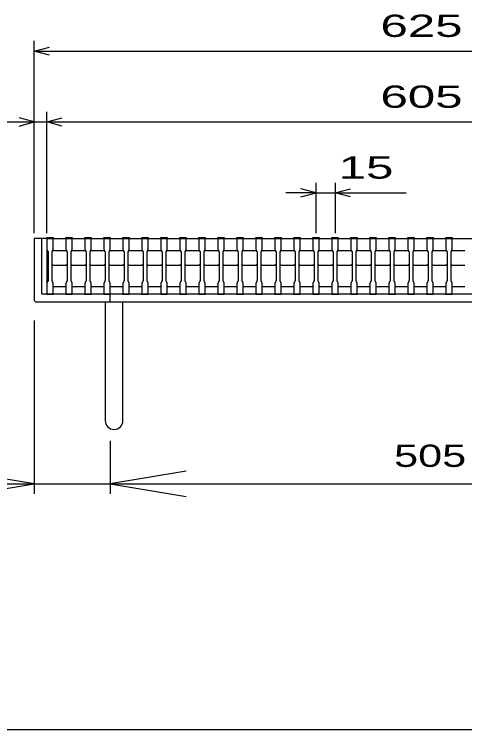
# Model space of a CAD drawing. Units: millimetres, scale not verified. Extents: x -1456 to 1385, y -1026 to 843.
# Drawn here: x -1066 to -710, y -917 to -352 of the extents above; entities that cross this region are included whole.
import ezdxf
from ezdxf.enums import TextEntityAlignment as Align

# ---------------------------------------------------------------- set-up
doc = ezdxf.new("R2010")
doc.units = ezdxf.units.MM
doc.header["$LTSCALE"] = 8
for name, color, linetype, lineweight in [('0_2', 150, 'Continuous', 25), ('16', 3, 'Continuous', 25), ('19', 6, 'Continuous', 25), ('22', 4, 'Continuous', 25)]:
    doc.layers.add(name, color=color, linetype=linetype, lineweight=lineweight)
doc.styles.add('ベクトル', font='')
doc.styles.get('ベクトル').set_extended_font_data('ベクトル')

# ---------------------------------------------------------------- blocks, each defined once
blk = doc.blocks.new('open_arrow')
at = {"color": 0, "linetype": 'Continuous', "lineweight": -2}
blk.add_lwpolyline([(7.5, 1.25), (0, 0), (7.5, -1.25)], dxfattribs=at)

msp = doc.modelspace()

# ---------------------------------------------------------------- linework, layer by layer
at = {"layer": '0_2'}
msp.add_line((1384.8, -917.2), (-1383.2, -917.2), dxfattribs=at)
at = {"layer": '16'}
for p, q in [((-1040, -529), (-1040, -528.3)), ((-1040, -528.3), (-1035, -528.3)), ((-1040, -529), (-1040, -537.5)), ((-1035, -529), (-1040, -529)), ((-1040, -529), (-1040, -567)), ((-1040, -529), (-435, -529)), ((-1035, -528.3), (-1035, -529)), ((-1035, -537.5), (-1035, -529)), ((-1025, -529), (-1025, -528.3)), ((-1025, -528.3), (-1020, -528.3)), ((-1025, -529), (-1025, -537.5)), ((-1020, -529), (-1025, -529)), ((-1020, -528.3), (-1020, -529)), ((-1020, -537.5), (-1020, -529)), ((-1010, -529), (-1010, -528.3)), ((-1010, -528.3), (-1005, -528.3)), ((-1010, -529), (-1010, -537.5)), ((-1005, -529), (-1010, -529)), ((-1005, -528.3), (-1005, -529)), ((-1005, -537.5), (-1005, -529)), ((-995, -529), (-995, -528.3)), ((-995, -528.3), (-990, -528.3)), ((-995, -529), (-995, -537.5)), ((-990, -529), (-995, -529)), ((-990, -528.3), (-990, -529)), ((-990, -537.5), (-990, -529)), ((-980, -529), (-980, -528.3)), ((-980, -528.3), (-975, -528.3)), ((-980, -529), (-980, -537.5)), ((-975, -529), (-980, -529)), ((-975, -528.3), (-975, -529)), ((-975, -537.5), (-975, -529)), ((-965, -529), (-965, -528.3)), ((-965, -528.3), (-960, -528.3)), ((-965, -529), (-965, -537.5)), ((-960, -529), (-965, -529)), ((-960, -528.3), (-960, -529)), ((-960, -537.5), (-960, -529)), ((-950, -529), (-950, -528.3)), ((-950, -528.3), (-945, -528.3)), ((-950, -529), (-950, -537.5)), ((-945, -529), (-950, -529)), ((-945, -528.3), (-945, -529)), ((-945, -537.5), (-945, -529)), ((-935, -529), (-935, -528.3)), ((-935, -528.3), (-930, -528.3)), ((-935, -529), (-935, -537.5)), ((-930, -529), (-935, -529)), ((-930, -528.3), (-930, -529)), ((-930, -537.5), (-930, -529)), ((-920, -529), (-920, -528.3)), ((-920, -528.3), (-915, -528.3)), ((-920, -529), (-920, -537.5)), ((-915, -529), (-920, -529)), ((-915, -528.3), (-915, -529)), ((-915, -537.5), (-915, -529)), ((-905, -529), (-905, -528.3)), ((-905, -528.3), (-900, -528.3)), ((-905, -529), (-905, -537.5)), ((-900, -529), (-905, -529)), ((-900, -528.3), (-900, -529)), ((-900, -537.5), (-900, -529)), ((-890, -529), (-890, -528.3)), ((-890, -528.3), (-885, -528.3)), ((-890, -529), (-890, -537.5)), ((-885, -529), (-890, -529)), ((-885, -528.3), (-885, -529)), ((-885, -537.5), (-885, -529)), ((-875, -529), (-875, -528.3)), ((-875, -528.3), (-870, -528.3)), ((-875, -529), (-875, -537.5)), ((-870, -529), (-875, -529)), ((-870, -528.3), (-870, -529)), ((-870, -537.5), (-870, -529)), ((-860, -529), (-860, -528.3)), ((-860, -528.3), (-855, -528.3)), ((-860, -529), (-860, -537.5)), ((-855, -529), (-860, -529)), ((-855, -528.3), (-855, -529)), ((-855, -537.5), (-855, -529)), ((-845, -529), (-845, -528.3)), ((-845, -528.3), (-840, -528.3)), ((-845, -529), (-845, -537.5)), ((-840, -529), (-845, -529)), ((-840, -528.3), (-840, -529)), ((-840, -537.5), (-840, -529)), ((-830, -529), (-830, -528.3)), ((-830, -528.3), (-825, -528.3)), ((-830, -529), (-830, -537.5)), ((-825, -529), (-830, -529)), ((-825, -528.3), (-825, -529)), ((-825, -537.5), (-825, -529)), ((-815, -529), (-815, -528.3)), ((-815, -528.3), (-810, -528.3)), ((-815, -529), (-815, -537.5)), ((-810, -529), (-815, -529)), ((-810, -528.3), (-810, -529)), ((-810, -537.5), (-810, -529)), ((-800, -529), (-800, -528.3)), ((-800, -528.3), (-795, -528.3)), ((-800, -529), (-800, -537.5)), ((-795, -529), (-800, -529)), ((-795, -528.3), (-795, -529)), ((-795, -537.5), (-795, -529)), ((-785, -529), (-785, -528.3)), ((-785, -528.3), (-780, -528.3)), ((-785, -529), (-785, -537.5)), ((-780, -529), (-785, -529)), ((-780, -528.3), (-780, -529)), ((-780, -537.5), (-780, -529)), ((-770, -529), (-770, -528.3)), ((-770, -528.3), (-765, -528.3)), ((-770, -529), (-770, -537.5)), ((-765, -529), (-770, -529)), ((-765, -528.3), (-765, -529)), ((-765, -537.5), (-765, -529)), ((-755, -529), (-755, -528.3)), ((-755, -528.3), (-750, -528.3)), ((-755, -529), (-755, -537.5)), ((-750, -529), (-755, -529)), ((-750, -528.3), (-750, -529)), ((-750, -537.5), (-750, -529)), ((-740, -529), (-740, -528.3)), ((-740, -528.3), (-735, -528.3)), ((-740, -529), (-740, -537.5)), ((-735, -529), (-740, -529)), ((-735, -528.3), (-735, -529)), ((-735, -537.5), (-735, -529)), ((-725, -529), (-725, -528.3)), ((-725, -528.3), (-720, -528.3)), ((-725, -529), (-725, -537.5)), ((-720, -529), (-725, -529)), ((-720, -528.3), (-720, -529)), ((-720, -537.5), (-720, -529)), ((-1040, -537.5), (-1039, -539.5)), ((-1039, -539.5), (-1039, -562.5)), ((-1036, -539.5), (-1035, -537.5)), ((-1036, -539.5), (-1035, -538.5)), ((-1036, -562.5), (-1036, -539.5)), ((-1035, -538.5), (-1025, -538.5)), ((-1025, -537.5), (-1024, -539.5)), ((-1025, -538.5), (-1024, -539.5)), ((-1024, -539.5), (-1024, -562.5)), ((-1021, -539.5), (-1020, -537.5)), ((-1021, -539.5), (-1020, -538.5)), ((-1021, -562.5), (-1021, -539.5)), ((-1020, -538.5), (-1010, -538.5)), ((-1010, -537.5), (-1009, -539.5)), ((-1010, -538.5), (-1009, -539.5)), ((-1009, -539.5), (-1009, -562.5)), ((-1006, -539.5), (-1005, -537.5)), ((-1006, -539.5), (-1005, -538.5)), ((-1006, -562.5), (-1006, -539.5)), ((-1005, -538.5), (-995, -538.5)), ((-995, -537.5), (-994, -539.5)), ((-995, -538.5), (-994, -539.5)), ((-994, -539.5), (-994, -562.5)), ((-991, -539.5), (-990, -537.5)), ((-991, -539.5), (-990, -538.5)), ((-991, -562.5), (-991, -539.5)), ((-990, -538.5), (-980, -538.5)), ((-980, -537.5), (-979, -539.5)), ((-980, -538.5), (-979, -539.5)), ((-979, -539.5), (-979, -562.5)), ((-976, -539.5), (-975, -537.5)), ((-976, -539.5), (-975, -538.5)), ((-976, -562.5), (-976, -539.5)), ((-975, -538.5), (-965, -538.5)), ((-965, -537.5), (-964, -539.5)), ((-965, -538.5), (-964, -539.5)), ((-964, -539.5), (-964, -562.5)), ((-961, -539.5), (-960, -537.5)), ((-961, -539.5), (-960, -538.5)), ((-961, -562.5), (-961, -539.5)), ((-960, -538.5), (-950, -538.5)), ((-950, -537.5), (-949, -539.5)), ((-950, -538.5), (-949, -539.5)), ((-949, -539.5), (-949, -562.5)), ((-946, -539.5), (-945, -537.5)), ((-946, -539.5), (-945, -538.5)), ((-946, -562.5), (-946, -539.5)), ((-945, -538.5), (-935, -538.5)), ((-935, -537.5), (-934, -539.5)), ((-935, -538.5), (-934, -539.5)), ((-934, -539.5), (-934, -562.5)), ((-931, -539.5), (-930, -537.5)), ((-931, -539.5), (-930, -538.5)), ((-931, -562.5), (-931, -539.5)), ((-930, -538.5), (-920, -538.5)), ((-920, -537.5), (-919, -539.5)), ((-920, -538.5), (-919, -539.5)), ((-919, -539.5), (-919, -562.5)), ((-916, -539.5), (-915, -537.5)), ((-916, -539.5), (-915, -538.5)), ((-916, -562.5), (-916, -539.5)), ((-915, -538.5), (-905, -538.5)), ((-905, -537.5), (-904, -539.5)), ((-905, -538.5), (-904, -539.5)), ((-904, -539.5), (-904, -562.5)), ((-901, -539.5), (-900, -537.5)), ((-901, -539.5), (-900, -538.5)), ((-901, -562.5), (-901, -539.5)), ((-900, -538.5), (-890, -538.5)), ((-890, -537.5), (-889, -539.5)), ((-890, -538.5), (-889, -539.5)), ((-889, -539.5), (-889, -562.5)), ((-886, -539.5), (-885, -537.5)), ((-886, -539.5), (-885, -538.5)), ((-886, -562.5), (-886, -539.5)), ((-885, -538.5), (-875, -538.5)), ((-875, -537.5), (-874, -539.5)), ((-875, -538.5), (-874, -539.5)), ((-874, -539.5), (-874, -562.5)), ((-871, -539.5), (-870, -537.5)), ((-871, -539.5), (-870, -538.5)), ((-871, -562.5), (-871, -539.5)), ((-870, -538.5), (-860, -538.5)), ((-860, -537.5), (-859, -539.5)), ((-860, -538.5), (-859, -539.5)), ((-859, -539.5), (-859, -562.5)), ((-856, -539.5), (-855, -537.5)), ((-856, -539.5), (-855, -538.5)), ((-856, -562.5), (-856, -539.5)), ((-855, -538.5), (-845, -538.5)), ((-845, -537.5), (-844, -539.5)), ((-845, -538.5), (-844, -539.5)), ((-844, -539.5), (-844, -562.5)), ((-841, -539.5), (-840, -537.5)), ((-841, -539.5), (-840, -538.5)), ((-841, -562.5), (-841, -539.5)), ((-840, -538.5), (-830, -538.5)), ((-830, -537.5), (-829, -539.5)), ((-830, -538.5), (-829, -539.5)), ((-829, -539.5), (-829, -562.5)), ((-826, -539.5), (-825, -537.5)), ((-826, -539.5), (-825, -538.5)), ((-826, -562.5), (-826, -539.5)), ((-825, -538.5), (-815, -538.5)), ((-815, -537.5), (-814, -539.5)), ((-815, -538.5), (-814, -539.5)), ((-814, -539.5), (-814, -562.5)), ((-811, -539.5), (-810, -537.5)), ((-811, -539.5), (-810, -538.5)), ((-811, -562.5), (-811, -539.5)), ((-810, -538.5), (-800, -538.5)), ((-800, -537.5), (-799, -539.5)), ((-800, -538.5), (-799, -539.5)), ((-799, -539.5), (-799, -562.5)), ((-796, -539.5), (-795, -537.5)), ((-796, -539.5), (-795, -538.5)), ((-796, -562.5), (-796, -539.5)), ((-795, -538.5), (-785, -538.5)), ((-785, -537.5), (-784, -539.5)), ((-785, -538.5), (-784, -539.5)), ((-784, -539.5), (-784, -562.5)), ((-781, -539.5), (-780, -537.5)), ((-781, -539.5), (-780, -538.5)), ((-781, -562.5), (-781, -539.5)), ((-780, -538.5), (-770, -538.5)), ((-770, -537.5), (-769, -539.5)), ((-770, -538.5), (-769, -539.5)), ((-769, -539.5), (-769, -562.5)), ((-766, -539.5), (-765, -537.5)), ((-766, -539.5), (-765, -538.5)), ((-766, -562.5), (-766, -539.5)), ((-765, -538.5), (-755, -538.5)), ((-755, -537.5), (-754, -539.5)), ((-755, -538.5), (-754, -539.5)), ((-754, -539.5), (-754, -562.5)), ((-751, -539.5), (-750, -537.5)), ((-751, -539.5), (-750, -538.5)), ((-751, -562.5), (-751, -539.5)), ((-750, -538.5), (-740, -538.5)), ((-740, -537.5), (-739, -539.5)), ((-740, -538.5), (-739, -539.5)), ((-739, -539.5), (-739, -562.5)), ((-736, -539.5), (-735, -537.5)), ((-736, -539.5), (-735, -538.5)), ((-736, -562.5), (-736, -539.5)), ((-735, -538.5), (-725, -538.5)), ((-725, -537.5), (-724, -539.5)), ((-725, -538.5), (-724, -539.5)), ((-724, -539.5), (-724, -562.5)), ((-721, -539.5), (-720, -537.5)), ((-721, -539.5), (-720, -538.5)), ((-721, -562.5), (-721, -539.5)), ((-720, -538.5), (-710, -538.5)), ((-1035, -550.5), (-1036, -549.5)), ((-1025, -550.5), (-1035, -550.5)), ((-1024, -549.5), (-1025, -550.5)), ((-1020, -550.5), (-1021, -549.5)), ((-1010, -550.5), (-1020, -550.5)), ((-1009, -549.5), (-1010, -550.5)), ((-1005, -550.5), (-1006, -549.5)), ((-995, -550.5), (-1005, -550.5)), ((-994, -549.5), (-995, -550.5)), ((-990, -550.5), (-991, -549.5)), ((-980, -550.5), (-990, -550.5)), ((-979, -549.5), (-980, -550.5)), ((-975, -550.5), (-976, -549.5)), ((-965, -550.5), (-975, -550.5)), ((-964, -549.5), (-965, -550.5)), ((-960, -550.5), (-961, -549.5)), ((-950, -550.5), (-960, -550.5)), ((-949, -549.5), (-950, -550.5)), ((-945, -550.5), (-946, -549.5)), ((-935, -550.5), (-945, -550.5)), ((-934, -549.5), (-935, -550.5)), ((-930, -550.5), (-931, -549.5)), ((-920, -550.5), (-930, -550.5)), ((-919, -549.5), (-920, -550.5)), ((-915, -550.5), (-916, -549.5)), ((-905, -550.5), (-915, -550.5)), ((-904, -549.5), (-905, -550.5)), ((-900, -550.5), (-901, -549.5)), ((-890, -550.5), (-900, -550.5)), ((-889, -549.5), (-890, -550.5)), ((-885, -550.5), (-886, -549.5)), ((-875, -550.5), (-885, -550.5)), ((-874, -549.5), (-875, -550.5)), ((-870, -550.5), (-871, -549.5)), ((-860, -550.5), (-870, -550.5)), ((-859, -549.5), (-860, -550.5)), ((-855, -550.5), (-856, -549.5)), ((-845, -550.5), (-855, -550.5)), ((-844, -549.5), (-845, -550.5)), ((-840, -550.5), (-841, -549.5)), ((-830, -550.5), (-840, -550.5)), ((-829, -549.5), (-830, -550.5)), ((-825, -550.5), (-826, -549.5)), ((-815, -550.5), (-825, -550.5)), ((-814, -549.5), (-815, -550.5)), ((-810, -550.5), (-811, -549.5)), ((-800, -550.5), (-810, -550.5)), ((-799, -549.5), (-800, -550.5)), ((-795, -550.5), (-796, -549.5)), ((-785, -550.5), (-795, -550.5)), ((-784, -549.5), (-785, -550.5)), ((-780, -550.5), (-781, -549.5)), ((-770, -550.5), (-780, -550.5)), ((-769, -549.5), (-770, -550.5)), ((-765, -550.5), (-766, -549.5)), ((-755, -550.5), (-765, -550.5)), ((-754, -549.5), (-755, -550.5)), ((-750, -550.5), (-751, -549.5)), ((-740, -550.5), (-750, -550.5)), ((-739, -549.5), (-740, -550.5)), ((-735, -550.5), (-736, -549.5)), ((-725, -550.5), (-735, -550.5)), ((-724, -549.5), (-725, -550.5)), ((-720, -550.5), (-721, -549.5)), ((-710, -550.5), (-720, -550.5)), ((-1039, -562.5), (-1040, -564.5)), ((-1040, -564.5), (-1040, -573)), ((-1035, -564.5), (-1036, -562.5)), ((-1035, -573), (-1035, -564.5)), ((-1024, -562.5), (-1025, -564.5)), ((-1025, -564.5), (-1025, -573)), ((-1020, -564.5), (-1021, -562.5)), ((-1020, -573), (-1020, -564.5)), ((-1009, -562.5), (-1010, -564.5)), ((-1010, -564.5), (-1010, -573)), ((-1005, -564.5), (-1006, -562.5)), ((-1005, -573), (-1005, -564.5)), ((-994, -562.5), (-995, -564.5)), ((-995, -564.5), (-995, -573)), ((-990, -564.5), (-991, -562.5)), ((-990, -573), (-990, -564.5)), ((-979, -562.5), (-980, -564.5)), ((-980, -564.5), (-980, -573)), ((-975, -564.5), (-976, -562.5)), ((-975, -573), (-975, -564.5)), ((-964, -562.5), (-965, -564.5)), ((-965, -564.5), (-965, -573)), ((-960, -564.5), (-961, -562.5)), ((-960, -573), (-960, -564.5)), ((-949, -562.5), (-950, -564.5)), ((-950, -564.5), (-950, -573)), ((-945, -564.5), (-946, -562.5)), ((-945, -573), (-945, -564.5)), ((-934, -562.5), (-935, -564.5)), ((-935, -564.5), (-935, -573)), ((-930, -564.5), (-931, -562.5)), ((-930, -573), (-930, -564.5)), ((-919, -562.5), (-920, -564.5)), ((-920, -564.5), (-920, -573)), ((-915, -564.5), (-916, -562.5)), ((-915, -573), (-915, -564.5)), ((-904, -562.5), (-905, -564.5)), ((-905, -564.5), (-905, -573)), ((-900, -564.5), (-901, -562.5)), ((-900, -573), (-900, -564.5)), ((-889, -562.5), (-890, -564.5)), ((-890, -564.5), (-890, -573)), ((-885, -564.5), (-886, -562.5)), ((-885, -573), (-885, -564.5)), ((-874, -562.5), (-875, -564.5)), ((-875, -564.5), (-875, -573)), ((-870, -564.5), (-871, -562.5)), ((-870, -573), (-870, -564.5)), ((-859, -562.5), (-860, -564.5)), ((-860, -564.5), (-860, -573)), ((-855, -564.5), (-856, -562.5)), ((-855, -573), (-855, -564.5)), ((-844, -562.5), (-845, -564.5)), ((-845, -564.5), (-845, -573)), ((-840, -564.5), (-841, -562.5)), ((-840, -573), (-840, -564.5)), ((-829, -562.5), (-830, -564.5)), ((-830, -564.5), (-830, -573)), ((-825, -564.5), (-826, -562.5)), ((-825, -573), (-825, -564.5)), ((-814, -562.5), (-815, -564.5)), ((-815, -564.5), (-815, -573)), ((-810, -564.5), (-811, -562.5)), ((-810, -573), (-810, -564.5)), ((-799, -562.5), (-800, -564.5)), ((-800, -564.5), (-800, -573)), ((-795, -564.5), (-796, -562.5)), ((-795, -573), (-795, -564.5)), ((-784, -562.5), (-785, -564.5)), ((-785, -564.5), (-785, -573)), ((-780, -564.5), (-781, -562.5)), ((-780, -573), (-780, -564.5)), ((-769, -562.5), (-770, -564.5)), ((-770, -564.5), (-770, -573)), ((-765, -564.5), (-766, -562.5)), ((-765, -573), (-765, -564.5)), ((-754, -562.5), (-755, -564.5)), ((-755, -564.5), (-755, -573)), ((-750, -564.5), (-751, -562.5)), ((-750, -573), (-750, -564.5)), ((-739, -562.5), (-740, -564.5)), ((-740, -564.5), (-740, -573)), ((-735, -564.5), (-736, -562.5)), ((-735, -573), (-735, -564.5)), ((-724, -562.5), (-725, -564.5)), ((-725, -564.5), (-725, -573)), ((-720, -564.5), (-721, -562.5)), ((-720, -573), (-720, -564.5)), ((-1035, -567), (-1025, -567)), ((-1020, -567), (-1010, -567)), ((-1005, -567), (-995, -567)), ((-990, -567), (-980, -567)), ((-975, -567), (-965, -567)), ((-960, -567), (-950, -567)), ((-945, -567), (-935, -567)), ((-930, -567), (-920, -567)), ((-915, -567), (-905, -567)), ((-900, -567), (-890, -567)), ((-885, -567), (-875, -567)), ((-870, -567), (-860, -567)), ((-855, -567), (-845, -567)), ((-840, -567), (-830, -567)), ((-825, -567), (-815, -567)), ((-810, -567), (-800, -567)), ((-795, -567), (-785, -567)), ((-780, -567), (-770, -567)), ((-765, -567), (-755, -567)), ((-750, -567), (-740, -567)), ((-735, -567), (-725, -567)), ((-720, -567), (-710, -567)), ((-1040, -573), (-1035, -573)), ((-1025, -573), (-1020, -573)), ((-1010, -573), (-1005, -573)), ((-995, -573), (-990, -573)), ((-980, -573), (-975, -573)), ((-965, -573), (-960, -573)), ((-950, -573), (-945, -573)), ((-935, -573), (-930, -573)), ((-920, -573), (-915, -573)), ((-905, -573), (-900, -573)), ((-890, -573), (-885, -573)), ((-875, -573), (-870, -573)), ((-860, -573), (-855, -573)), ((-845, -573), (-840, -573)), ((-830, -573), (-825, -573)), ((-815, -573), (-810, -573)), ((-800, -573), (-795, -573)), ((-785, -573), (-780, -573)), ((-770, -573), (-765, -573)), ((-755, -573), (-750, -573)), ((-740, -573), (-735, -573)), ((-725, -573), (-720, -573))]:
    msp.add_line(p, q, dxfattribs=at)
at = {"layer": '19'}
for p, q in [((-1040, -529), (-1050, -529)), ((-1050, -529), (-1050, -578)), ((-1044, -573), (-1044, -529)), ((-431, -573), (-1044, -573)), ((-990, -579), (-990, -573)), ((-1050, -578), (-1049, -579)), ((-1049, -579), (-426, -579)), ((-994, -579), (-994, -673)), ((-980, -673), (-980, -579))]:
    msp.add_line(p, q, dxfattribs=at)
at = {"layer": '19', "color": 4}
for p, q in [((-1050, -594), (-1050, -730.83)), ((-990, -689.02), (-990, -730.83)), ((-990, -689.02), (-990, -730.83)), ((-1120.4, -722.83), (-990, -722.83)), ((-990, -722.83), (-485, -722.83))]:
    msp.add_line(p, q, dxfattribs=at)
at = {"layer": '19'}
msp.add_arc((-987, -673), 7, 180, 0, dxfattribs=at)
at = {"layer": '22'}
for p, q in [((-1050, -525), (-1050, -373)), ((-1050, -381), (-1038, -377.8)), ((-1038, -384.2), (-1050, -381)), ((-1050, -381), (-425, -381)), ((-1050, -525), (-1050, -429)), ((-1040, -525), (-1040, -429)), ((-1050, -437), (-1062, -433.8)), ((-1040, -437), (-1028, -433.8)), ((-1106, -437), (-1050, -437)), ((-1062, -440.2), (-1050, -437)), ((-1050, -437), (-1040, -437)), ((-1028, -440.2), (-1040, -437)), ((-1040, -437), (-435, -437)), ((-827.5, -525), (-827.5, -485)), ((-812.5, -485), (-812.5, -525)), ((-827.5, -493), (-839.5, -489.8)), ((-812.5, -493), (-800.5, -489.8)), ((-827.5, -493), (-851.5, -493)), ((-839.5, -496.2), (-827.5, -493)), ((-827.5, -493), (-812.5, -493)), ((-800.5, -496.2), (-812.5, -493)), ((-812.5, -493), (-756.5, -493))]:
    msp.add_line(p, q, dxfattribs=at)

# ---------------------------------------------------------------- block references
at = {"layer": '19', "color": 4, "xscale": 8, "yscale": 8, "rotation": 180}
msp.add_blockref('open_arrow', (-1050, -722.83), dxfattribs=at)
at = {"layer": '19', "color": 4, "xscale": 8, "yscale": 8}
msp.add_blockref('open_arrow', (-990, -722.83), dxfattribs=at)

# ---------------------------------------------------------------- texts
at = {"layer": '19', "color": 4, "style": 'ベクトル', "width": 1.45}
msp.add_text('505', height=17.6, dxfattribs=at).set_placement((-737.5, -714.83), align=Align.BOTTOM_CENTER)
at = {"layer": '22', "color": 2, "style": 'ベクトル', "width": 1.65}
for s, p in [(' 625 ', (-787.5, -361)), (' 605 ', (-787.5, -417)), (' 15 ', (-820.5, -473))]:
    msp.add_text(s, height=17.6, dxfattribs=at).set_placement(p, align=Align.MIDDLE_LEFT)

doc.saveas('drawing.dxf')
